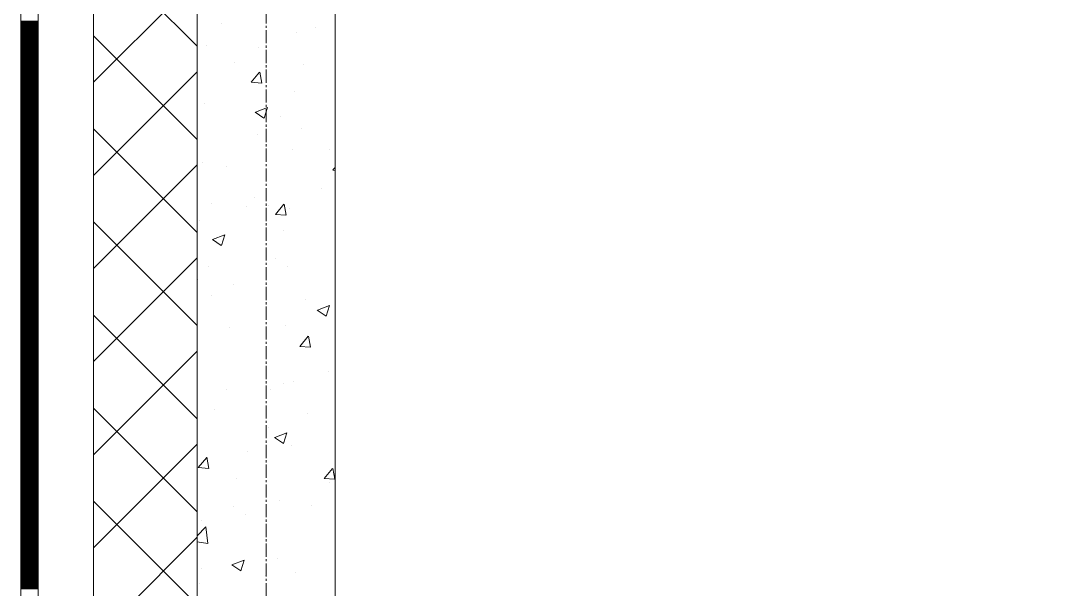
# Model space of a CAD drawing. Header units: millimetres. Extents: x 538266 to 1167394, y 114608 to 637157.
# Drawn here: x 828883 to 830399, y 188021 to 188842 of the extents above; entities that cross this region are included whole.
import ezdxf
from ezdxf.enums import TextEntityAlignment as Align

# ---------------------------------------------------------------- set-up
doc = ezdxf.new("R2010")
doc.units = ezdxf.units.MM
doc.linetypes.add('CENTER2', pattern=[28.575, 19.05, -3.175, 3.175, -3.175])
doc.linetypes.add('DASHED', pattern=[19.05, 12.7, -6.35])
doc.layers.get('Defpoints').update_dxf_attribs({"color": 140})
doc.layers.add('АР_Делит', color=120, linetype='Continuous', lineweight=0, plot=False)
for name, color, linetype, lineweight in [('АР_Стены ПЕНОблок', 52, 'Continuous', 20), ('АР_Тонкая', 254, 'Continuous', 5), ('АР_Утеплитель', 31, 'Continuous', 0), ('АР_Штриховка', 8, 'Continuous', 0)]:
    doc.layers.add(name, color=color, linetype=linetype, lineweight=lineweight)
doc.layers.add('РД_Оси_100', color=7, linetype='Continuous', lineweight=0, true_color=0x525252)
doc.styles.add('style1', font='ARIALN.TTF')

# ---------------------------------------------------------------- blocks, each defined once
blk = doc.blocks.new('2_этаж')
at = {"layer": 'АР_Стены ПЕНОблок', "color": 18, "linetype": 'Continuous', "lineweight": 20, "true_color": 0x000000}
for p, q in [((672773.6, 213213.2), (672773.6, 137013.2)), ((672973.6, 137013.2), (672973.6, 213213.2))]:
    blk.add_line(p, q, dxfattribs=at)
at = {"layer": 'АР_Тонкая', "color": 18, "linetype": 'Continuous', "lineweight": 5, "true_color": 0x000000}
for p, q in [((672518.6, 213213.2), (672518.6, 137013.2)), ((672543.6, 213213.2), (672543.6, 137013.2)), ((672543.6, 137013.2), (672543.6, 213213.2)), ((672623.6, 137013.2), (672623.6, 213213.2))]:
    blk.add_line(p, q, dxfattribs=at)
at = {"layer": 'АР_Утеплитель', "color": 18, "linetype": 'Continuous', "lineweight": 0, "true_color": 0x000000}
for p, q in [((672623.6, 213213.2), (672623.6, 137013.2)), ((672773.6, 137013.2), (672773.6, 213213.2))]:
    blk.add_line(p, q, dxfattribs=at)
at = {"layer": 'АР_Штриховка', "color": 18, "linetype": 'Continuous', "lineweight": 0, "true_color": 0x000000}
for p, q in [((672773.6, 188805.9), (672623.6, 188955.9)), ((672623.6, 188753.7), (672773.6, 188903.7)), ((672518.6, 188842), (672543.6, 188842)), ((672518.6, 188841), (672543.6, 188841)), ((672518.6, 188840), (672543.6, 188840)), ((672518.6, 188839), (672543.6, 188839)), ((672518.6, 188838), (672543.6, 188838)), ((672518.6, 188837), (672543.6, 188837)), ((672518.6, 188836), (672543.6, 188836)), ((672518.6, 188835), (672543.6, 188835)), ((672809.3, 188838.4), (672809.3, 188838.4)), ((672518.6, 188834), (672543.6, 188834)), ((672518.6, 188833), (672543.6, 188833)), ((672518.6, 188832), (672543.6, 188832)), ((672518.6, 188831), (672543.6, 188831)), ((672518.6, 188830), (672543.6, 188830)), ((672518.6, 188829), (672543.6, 188829)), ((672518.6, 188828), (672543.6, 188828)), ((672518.6, 188827), (672543.6, 188827)), ((672518.6, 188826), (672543.6, 188826)), ((672518.6, 188825), (672543.6, 188825)), ((672518.6, 188824), (672543.6, 188824)), ((672518.6, 188823), (672543.6, 188823)), ((672518.6, 188822), (672543.6, 188822)), ((672518.6, 188821), (672543.6, 188821)), ((672518.6, 188820), (672543.6, 188820)), ((672773.6, 188671.2), (672623.6, 188821.2)), ((672917.3, 188825.2), (672917.3, 188825.2)), ((672944.9, 188832.7), (672944.9, 188832.7)), ((672518.6, 188819), (672543.6, 188819)), ((672518.6, 188818), (672543.6, 188818)), ((672518.6, 188817), (672543.6, 188817)), ((672518.6, 188816), (672543.6, 188816)), ((672518.6, 188815), (672543.6, 188815)), ((672518.6, 188814), (672543.6, 188814)), ((672518.6, 188813), (672543.6, 188813)), ((672518.6, 188812), (672543.6, 188812)), ((672518.6, 188811), (672543.6, 188811)), ((672518.6, 188810), (672543.6, 188810)), ((672518.6, 188809), (672543.6, 188809)), ((672518.6, 188808), (672543.6, 188808)), ((672518.6, 188807), (672543.6, 188807)), ((672518.6, 188806), (672543.6, 188806)), ((672518.6, 188805), (672543.6, 188805)), ((672518.6, 188804), (672543.6, 188804)), ((672786.9, 188807.3), (672786.9, 188807.3)), ((672862.9, 188804.3), (672862.9, 188804.3)), ((672518.6, 188803), (672543.6, 188803)), ((672518.6, 188802), (672543.6, 188802)), ((672518.6, 188801), (672543.6, 188801)), ((672518.6, 188800), (672543.6, 188800)), ((672518.6, 188799), (672543.6, 188799)), ((672518.6, 188798), (672543.6, 188798)), ((672518.6, 188797), (672543.6, 188797)), ((672518.6, 188796), (672543.6, 188796)), ((672518.6, 188795), (672543.6, 188795)), ((672518.6, 188794), (672543.6, 188794)), ((672518.6, 188793), (672543.6, 188793)), ((672518.6, 188792), (672543.6, 188792)), ((672518.6, 188791), (672543.6, 188791)), ((672518.6, 188790), (672543.6, 188790)), ((672518.6, 188789), (672543.6, 188789)), ((672518.6, 188788), (672543.6, 188788)), ((672518.6, 188787), (672543.6, 188787)), ((672518.6, 188786), (672543.6, 188786)), ((672518.6, 188785), (672543.6, 188785)), ((672518.6, 188784), (672543.6, 188784)), ((672518.6, 188783), (672543.6, 188783)), ((672518.6, 188782), (672543.6, 188782)), ((672518.6, 188781), (672543.6, 188781)), ((672518.6, 188780), (672543.6, 188780)), ((672518.6, 188779), (672543.6, 188779)), ((672518.6, 188778), (672543.6, 188778)), ((672518.6, 188777), (672543.6, 188777)), ((672518.6, 188776), (672543.6, 188776)), ((672518.6, 188775), (672543.6, 188775)), ((672518.6, 188774), (672543.6, 188774)), ((672827.3, 188782.8), (672827.3, 188782.8)), ((672927.3, 188779), (672927.3, 188779)), ((672518.6, 188773), (672543.6, 188773)), ((672518.6, 188772), (672543.6, 188772)), ((672518.6, 188771), (672543.6, 188771)), ((672518.6, 188770), (672543.6, 188770)), ((672518.6, 188769), (672543.6, 188769)), ((672518.6, 188768), (672543.6, 188768)), ((672518.6, 188767), (672543.6, 188767)), ((672518.6, 188766), (672543.6, 188766)), ((672518.6, 188765), (672543.6, 188765)), ((672518.6, 188764), (672543.6, 188764)), ((672518.6, 188763), (672543.6, 188763)), ((672518.6, 188762), (672543.6, 188762)), ((672518.6, 188761), (672543.6, 188761)), ((672518.6, 188760), (672543.6, 188760)), ((672518.6, 188759), (672543.6, 188759)), ((672623.6, 188619), (672773.6, 188769)), ((672851.7, 188753.8), (672863.9, 188768.4)), ((672867.1, 188752.5), (672864.2, 188768.4)), ((672518.6, 188758), (672543.6, 188758)), ((672518.6, 188757), (672543.6, 188757)), ((672518.6, 188756), (672543.6, 188756)), ((672518.6, 188755), (672543.6, 188755)), ((672518.6, 188754), (672543.6, 188754)), ((672518.6, 188753), (672543.6, 188753)), ((672518.6, 188752), (672543.6, 188752)), ((672518.6, 188751), (672543.6, 188751)), ((672518.6, 188750), (672543.6, 188750)), ((672518.6, 188749), (672543.6, 188749)), ((672518.6, 188748), (672543.6, 188748)), ((672518.6, 188747), (672543.6, 188747)), ((672518.6, 188746), (672543.6, 188746)), ((672518.6, 188745), (672543.6, 188745)), ((672518.6, 188744), (672543.6, 188744)), ((672851.7, 188753.8), (672866.9, 188752.4)), ((672518.6, 188743), (672543.6, 188743)), ((672518.6, 188742), (672543.6, 188742)), ((672518.6, 188741), (672543.6, 188741)), ((672518.6, 188740), (672543.6, 188740)), ((672518.6, 188739), (672543.6, 188739)), ((672518.6, 188738), (672543.6, 188738)), ((672518.6, 188737), (672543.6, 188737)), ((672518.6, 188736), (672543.6, 188736)), ((672518.6, 188735), (672543.6, 188735)), ((672518.6, 188734), (672543.6, 188734)), ((672518.6, 188733), (672543.6, 188733)), ((672518.6, 188732), (672543.6, 188732)), ((672518.6, 188731), (672543.6, 188731)), ((672518.6, 188730), (672543.6, 188730)), ((672518.6, 188729), (672543.6, 188729)), ((672914.2, 188740.7), (672914.2, 188740.7)), ((672518.6, 188728), (672543.6, 188728)), ((672518.6, 188727), (672543.6, 188727)), ((672518.6, 188726), (672543.6, 188726)), ((672518.6, 188725), (672543.6, 188725)), ((672518.6, 188724), (672543.6, 188724)), ((672518.6, 188723), (672543.6, 188723)), ((672518.6, 188722), (672543.6, 188722)), ((672518.6, 188721), (672543.6, 188721)), ((672518.6, 188720), (672543.6, 188720)), ((672518.6, 188719), (672543.6, 188719)), ((672518.6, 188718), (672543.6, 188718)), ((672518.6, 188717), (672543.6, 188717)), ((672518.6, 188716), (672543.6, 188716)), ((672518.6, 188715), (672543.6, 188715)), ((672518.6, 188714), (672543.6, 188714)), ((672783.8, 188722.8), (672783.8, 188722.8)), ((672857.9, 188710.5), (672875.7, 188717.3)), ((672870.5, 188701.8), (672875.6, 188717.2)), ((672518.6, 188713), (672543.6, 188713)), ((672518.6, 188712), (672543.6, 188712)), ((672518.6, 188711), (672543.6, 188711)), ((672518.6, 188710), (672543.6, 188710)), ((672518.6, 188709), (672543.6, 188709)), ((672518.6, 188708), (672543.6, 188708)), ((672518.6, 188707), (672543.6, 188707)), ((672518.6, 188706), (672543.6, 188706)), ((672518.6, 188705), (672543.6, 188705)), ((672518.6, 188704), (672543.6, 188704)), ((672518.6, 188703), (672543.6, 188703)), ((672518.6, 188702), (672543.6, 188702)), ((672518.6, 188701), (672543.6, 188701)), ((672518.6, 188700), (672543.6, 188700)), ((672518.6, 188699), (672543.6, 188699)), ((672518.6, 188698), (672543.6, 188698)), ((672857.8, 188710.4), (672870.4, 188701.8)), ((672894.4, 188703.6), (672894.4, 188703.6)), ((672518.6, 188697), (672543.6, 188697)), ((672518.6, 188696), (672543.6, 188696)), ((672518.6, 188695), (672543.6, 188695)), ((672518.6, 188694), (672543.6, 188694)), ((672518.6, 188693), (672543.6, 188693)), ((672518.6, 188692), (672543.6, 188692)), ((672518.6, 188691), (672543.6, 188691)), ((672518.6, 188690), (672543.6, 188690)), ((672518.6, 188689), (672543.6, 188689)), ((672518.6, 188688), (672543.6, 188688)), ((672518.6, 188687), (672543.6, 188687)), ((672518.6, 188686), (672543.6, 188686)), ((672518.6, 188685), (672543.6, 188685)), ((672518.6, 188684), (672543.6, 188684)), ((672518.6, 188683), (672543.6, 188683)), ((672773.6, 188536.4), (672623.6, 188686.4)), ((672924.1, 188687.2), (672924.1, 188687.2)), ((672518.6, 188682), (672543.6, 188682)), ((672518.6, 188681), (672543.6, 188681)), ((672518.6, 188680), (672543.6, 188680)), ((672518.6, 188679), (672543.6, 188679)), ((672518.6, 188678), (672543.6, 188678)), ((672518.6, 188677), (672543.6, 188677)), ((672518.6, 188676), (672543.6, 188676)), ((672518.6, 188675), (672543.6, 188675)), ((672518.6, 188674), (672543.6, 188674)), ((672518.6, 188673), (672543.6, 188673)), ((672518.6, 188672), (672543.6, 188672)), ((672518.6, 188671), (672543.6, 188671)), ((672518.6, 188670), (672543.6, 188670)), ((672518.6, 188669), (672543.6, 188669)), ((672518.6, 188668), (672543.6, 188668)), ((672860.5, 188678.8), (672860.5, 188678.8)), ((672518.6, 188667), (672543.6, 188667)), ((672518.6, 188666), (672543.6, 188666)), ((672518.6, 188665), (672543.6, 188665)), ((672518.6, 188664), (672543.6, 188664)), ((672518.6, 188663), (672543.6, 188663)), ((672518.6, 188662), (672543.6, 188662)), ((672518.6, 188661), (672543.6, 188661)), ((672518.6, 188660), (672543.6, 188660)), ((672518.6, 188659), (672543.6, 188659)), ((672518.6, 188658), (672543.6, 188658)), ((672518.6, 188657), (672543.6, 188657)), ((672518.6, 188656), (672543.6, 188656)), ((672518.6, 188655), (672543.6, 188655)), ((672518.6, 188654), (672543.6, 188654)), ((672518.6, 188653), (672543.6, 188653)), ((672911.1, 188656.1), (672911.1, 188656.1)), ((672964.9, 188656.6), (672964.9, 188656.6)), ((672518.6, 188652), (672543.6, 188652)), ((672518.6, 188651), (672543.6, 188651)), ((672518.6, 188650), (672543.6, 188650)), ((672518.6, 188649), (672543.6, 188649)), ((672518.6, 188648), (672543.6, 188648)), ((672518.6, 188647), (672543.6, 188647)), ((672518.6, 188646), (672543.6, 188646)), ((672518.6, 188645), (672543.6, 188645)), ((672518.6, 188644), (672543.6, 188644)), ((672518.6, 188643), (672543.6, 188643)), ((672518.6, 188642), (672543.6, 188642)), ((672518.6, 188641), (672543.6, 188641)), ((672518.6, 188640), (672543.6, 188640)), ((672518.6, 188639), (672543.6, 188639)), ((672518.6, 188638), (672543.6, 188638)), ((672780.7, 188638.2), (672780.7, 188638.2)), ((672518.6, 188637), (672543.6, 188637)), ((672518.6, 188636), (672543.6, 188636)), ((672518.6, 188635), (672543.6, 188635)), ((672518.6, 188634), (672543.6, 188634)), ((672518.6, 188633), (672543.6, 188633)), ((672518.6, 188632), (672543.6, 188632)), ((672518.6, 188631), (672543.6, 188631)), ((672518.6, 188630), (672543.6, 188630)), ((672518.6, 188629), (672543.6, 188629)), ((672518.6, 188628), (672543.6, 188628)), ((672518.6, 188627), (672543.6, 188627)), ((672518.6, 188626), (672543.6, 188626)), ((672518.6, 188625), (672543.6, 188625)), ((672518.6, 188624), (672543.6, 188624)), ((672518.6, 188623), (672543.6, 188623)), ((672623.6, 188484.3), (672773.6, 188634.3)), ((672816.8, 188631.2), (672816.8, 188631.2)), ((672970.3, 188626.9), (672973.6, 188630.4)), ((672970.3, 188626.8), (672973.6, 188626.3)), ((672518.6, 188622), (672543.6, 188622)), ((672518.6, 188621), (672543.6, 188621)), ((672518.6, 188620), (672543.6, 188620)), ((672518.6, 188619), (672543.6, 188619)), ((672518.6, 188618), (672543.6, 188618)), ((672518.6, 188617), (672543.6, 188617)), ((672518.6, 188616), (672543.6, 188616)), ((672518.6, 188615), (672543.6, 188615)), ((672518.6, 188614), (672543.6, 188614)), ((672518.6, 188613), (672543.6, 188613)), ((672518.6, 188612), (672543.6, 188612)), ((672518.6, 188611), (672543.6, 188611)), ((672518.6, 188610), (672543.6, 188610)), ((672518.6, 188609), (672543.6, 188609)), ((672518.6, 188608), (672543.6, 188608)), ((672518.6, 188607), (672543.6, 188607)), ((672518.6, 188606), (672543.6, 188606)), ((672518.6, 188605), (672543.6, 188605)), ((672518.6, 188604), (672543.6, 188604)), ((672518.6, 188603), (672543.6, 188603)), ((672518.6, 188602), (672543.6, 188602)), ((672518.6, 188601), (672543.6, 188601)), ((672518.6, 188600), (672543.6, 188600)), ((672518.6, 188599), (672543.6, 188599)), ((672518.6, 188598), (672543.6, 188598)), ((672518.6, 188597), (672543.6, 188597)), ((672518.6, 188596), (672543.6, 188596)), ((672518.6, 188595), (672543.6, 188595)), ((672518.6, 188594), (672543.6, 188594)), ((672518.6, 188593), (672543.6, 188593)), ((672518.6, 188592), (672543.6, 188592)), ((672953.5, 188599.7), (672953.5, 188599.7)), ((672518.6, 188591), (672543.6, 188591)), ((672518.6, 188590), (672543.6, 188590)), ((672518.6, 188589), (672543.6, 188589)), ((672518.6, 188588), (672543.6, 188588)), ((672518.6, 188587), (672543.6, 188587)), ((672518.6, 188586), (672543.6, 188586)), ((672518.6, 188585), (672543.6, 188585)), ((672518.6, 188584), (672543.6, 188584)), ((672518.6, 188583), (672543.6, 188583)), ((672518.6, 188582), (672543.6, 188582)), ((672518.6, 188581), (672543.6, 188581)), ((672518.6, 188580), (672543.6, 188580)), ((672518.6, 188579), (672543.6, 188579)), ((672518.6, 188578), (672543.6, 188578)), ((672518.6, 188577), (672543.6, 188577)), ((672793.7, 188578.6), (672793.7, 188578.6)), ((672857.3, 188587), (672857.3, 188587)), ((672886.9, 188562.7), (672899.2, 188577.3)), ((672902.4, 188561.4), (672899.4, 188577.3)), ((672518.6, 188576), (672543.6, 188576)), ((672518.6, 188575), (672543.6, 188575)), ((672518.6, 188574), (672543.6, 188574)), ((672518.6, 188573), (672543.6, 188573)), ((672518.6, 188572), (672543.6, 188572)), ((672518.6, 188571), (672543.6, 188571)), ((672518.6, 188570), (672543.6, 188570)), ((672518.6, 188569), (672543.6, 188569)), ((672518.6, 188568), (672543.6, 188568)), ((672518.6, 188567), (672543.6, 188567)), ((672518.6, 188566), (672543.6, 188566)), ((672518.6, 188565), (672543.6, 188565)), ((672518.6, 188564), (672543.6, 188564)), ((672518.6, 188563), (672543.6, 188563)), ((672518.6, 188562), (672543.6, 188562)), ((672844.9, 188573.8), (672844.9, 188573.8)), ((672877.6, 188575.5), (672877.6, 188575.5)), ((672886.9, 188562.7), (672902.1, 188561.4)), ((672908, 188571.6), (672908, 188571.6)), ((672518.6, 188561), (672543.6, 188561)), ((672518.6, 188560), (672543.6, 188560)), ((672518.6, 188559), (672543.6, 188559)), ((672518.6, 188558), (672543.6, 188558)), ((672518.6, 188557), (672543.6, 188557)), ((672518.6, 188556), (672543.6, 188556)), ((672518.6, 188555), (672543.6, 188555)), ((672518.6, 188554), (672543.6, 188554)), ((672518.6, 188553), (672543.6, 188553)), ((672518.6, 188552), (672543.6, 188552)), ((672518.6, 188551), (672543.6, 188551)), ((672518.6, 188550), (672543.6, 188550)), ((672518.6, 188549), (672543.6, 188549)), ((672518.6, 188548), (672543.6, 188548)), ((672518.6, 188547), (672543.6, 188547)), ((672773.6, 188401.7), (672623.6, 188551.7)), ((672777.6, 188553.7), (672777.6, 188553.7)), ((672518.6, 188546), (672543.6, 188546)), ((672518.6, 188545), (672543.6, 188545)), ((672518.6, 188544), (672543.6, 188544)), ((672518.6, 188543), (672543.6, 188543)), ((672518.6, 188542), (672543.6, 188542)), ((672518.6, 188541), (672543.6, 188541)), ((672518.6, 188540), (672543.6, 188540)), ((672518.6, 188539), (672543.6, 188539)), ((672518.6, 188538), (672543.6, 188538)), ((672518.6, 188537), (672543.6, 188537)), ((672518.6, 188536), (672543.6, 188536)), ((672518.6, 188535), (672543.6, 188535)), ((672518.6, 188534), (672543.6, 188534)), ((672518.6, 188533), (672543.6, 188533)), ((672518.6, 188532), (672543.6, 188532)), ((672796.1, 188526.3), (672813.9, 188533.2)), ((672808.7, 188517.7), (672813.8, 188533)), ((672898.5, 188539.7), (672898.5, 188539.7)), ((672518.6, 188531), (672543.6, 188531)), ((672518.6, 188530), (672543.6, 188530)), ((672518.6, 188529), (672543.6, 188529)), ((672518.6, 188528), (672543.6, 188528)), ((672518.6, 188527), (672543.6, 188527)), ((672518.6, 188526), (672543.6, 188526)), ((672518.6, 188525), (672543.6, 188525)), ((672518.6, 188524), (672543.6, 188524)), ((672518.6, 188523), (672543.6, 188523)), ((672518.6, 188522), (672543.6, 188522)), ((672518.6, 188521), (672543.6, 188521)), ((672518.6, 188520), (672543.6, 188520)), ((672518.6, 188519), (672543.6, 188519)), ((672518.6, 188518), (672543.6, 188518)), ((672518.6, 188517), (672543.6, 188517)), ((672518.6, 188516), (672543.6, 188516)), ((672796, 188526.2), (672808.6, 188517.7)), ((672518.6, 188515), (672543.6, 188515)), ((672518.6, 188514), (672543.6, 188514)), ((672518.6, 188513), (672543.6, 188513)), ((672518.6, 188512), (672543.6, 188512)), ((672518.6, 188511), (672543.6, 188511)), ((672518.6, 188510), (672543.6, 188510)), ((672518.6, 188509), (672543.6, 188509)), ((672518.6, 188508), (672543.6, 188508)), ((672518.6, 188507), (672543.6, 188507)), ((672518.6, 188506), (672543.6, 188506)), ((672518.6, 188505), (672543.6, 188505)), ((672518.6, 188504), (672543.6, 188504)), ((672518.6, 188503), (672543.6, 188503)), ((672518.6, 188502), (672543.6, 188502)), ((672518.6, 188501), (672543.6, 188501)), ((672518.6, 188500), (672543.6, 188500)), ((672518.6, 188499), (672543.6, 188499)), ((672518.6, 188498), (672543.6, 188498)), ((672518.6, 188497), (672543.6, 188497)), ((672518.6, 188496), (672543.6, 188496)), ((672518.6, 188495), (672543.6, 188495)), ((672518.6, 188494), (672543.6, 188494)), ((672518.6, 188493), (672543.6, 188493)), ((672518.6, 188492), (672543.6, 188492)), ((672518.6, 188491), (672543.6, 188491)), ((672518.6, 188490), (672543.6, 188490)), ((672518.6, 188489), (672543.6, 188489)), ((672518.6, 188488), (672543.6, 188488)), ((672518.6, 188487), (672543.6, 188487)), ((672518.6, 188486), (672543.6, 188486)), ((672623.6, 188349.6), (672773.6, 188499.6)), ((672790.5, 188486.8), (672790.5, 188486.8)), ((672886.7, 188499.5), (672886.7, 188499.5)), ((672904.9, 188487), (672904.9, 188487)), ((672518.6, 188485), (672543.6, 188485)), ((672518.6, 188484), (672543.6, 188484)), ((672518.6, 188483), (672543.6, 188483)), ((672518.6, 188482), (672543.6, 188482)), ((672518.6, 188481), (672543.6, 188481)), ((672518.6, 188480), (672543.6, 188480)), ((672518.6, 188479), (672543.6, 188479)), ((672518.6, 188478), (672543.6, 188478)), ((672518.6, 188477), (672543.6, 188477)), ((672518.6, 188476), (672543.6, 188476)), ((672518.6, 188475), (672543.6, 188475)), ((672518.6, 188474), (672543.6, 188474)), ((672518.6, 188473), (672543.6, 188473)), ((672518.6, 188472), (672543.6, 188472)), ((672518.6, 188471), (672543.6, 188471)), ((672518.6, 188470), (672543.6, 188470)), ((672518.6, 188469), (672543.6, 188469)), ((672518.6, 188468), (672543.6, 188468)), ((672518.6, 188467), (672543.6, 188467)), ((672518.6, 188466), (672543.6, 188466)), ((672518.6, 188465), (672543.6, 188465)), ((672518.6, 188464), (672543.6, 188464)), ((672518.6, 188463), (672543.6, 188463)), ((672518.6, 188462), (672543.6, 188462)), ((672518.6, 188461), (672543.6, 188461)), ((672518.6, 188460), (672543.6, 188460)), ((672518.6, 188459), (672543.6, 188459)), ((672518.6, 188458), (672543.6, 188458)), ((672518.6, 188457), (672543.6, 188457)), ((672518.6, 188456), (672543.6, 188456)), ((672774.5, 188469.1), (672774.5, 188469.1)), ((672826.5, 188461.1), (672826.5, 188461.1)), ((672518.6, 188455), (672543.6, 188455)), ((672518.6, 188454), (672543.6, 188454)), ((672518.6, 188453), (672543.6, 188453)), ((672518.6, 188452), (672543.6, 188452)), ((672518.6, 188451), (672543.6, 188451)), ((672518.6, 188450), (672543.6, 188450)), ((672518.6, 188449), (672543.6, 188449)), ((672518.6, 188448), (672543.6, 188448)), ((672518.6, 188447), (672543.6, 188447)), ((672518.6, 188446), (672543.6, 188446)), ((672518.6, 188445), (672543.6, 188445)), ((672518.6, 188444), (672543.6, 188444)), ((672518.6, 188443), (672543.6, 188443)), ((672518.6, 188442), (672543.6, 188442)), ((672518.6, 188441), (672543.6, 188441)), ((672794.4, 188444.7), (672794.4, 188444.7)), ((672518.6, 188440), (672543.6, 188440)), ((672518.6, 188439), (672543.6, 188439)), ((672518.6, 188438), (672543.6, 188438)), ((672518.6, 188437), (672543.6, 188437)), ((672518.6, 188436), (672543.6, 188436)), ((672518.6, 188435), (672543.6, 188435)), ((672518.6, 188434), (672543.6, 188434)), ((672518.6, 188433), (672543.6, 188433)), ((672518.6, 188432), (672543.6, 188432)), ((672518.6, 188431), (672543.6, 188431)), ((672518.6, 188430), (672543.6, 188430)), ((672518.6, 188429), (672543.6, 188429)), ((672518.6, 188428), (672543.6, 188428)), ((672518.6, 188427), (672543.6, 188427)), ((672518.6, 188426), (672543.6, 188426)), ((672518.6, 188425), (672543.6, 188425)), ((672930, 188439), (672930, 188439)), ((672947.7, 188424.1), (672965.5, 188430.9)), ((672960.3, 188415.4), (672965.4, 188430.7)), ((672518.6, 188424), (672543.6, 188424)), ((672518.6, 188423), (672543.6, 188423)), ((672518.6, 188422), (672543.6, 188422)), ((672518.6, 188421), (672543.6, 188421)), ((672518.6, 188420), (672543.6, 188420)), ((672518.6, 188419), (672543.6, 188419)), ((672518.6, 188418), (672543.6, 188418)), ((672518.6, 188417), (672543.6, 188417)), ((672518.6, 188416), (672543.6, 188416)), ((672518.6, 188415), (672543.6, 188415)), ((672518.6, 188414), (672543.6, 188414)), ((672518.6, 188413), (672543.6, 188413)), ((672518.6, 188412), (672543.6, 188412)), ((672518.6, 188411), (672543.6, 188411)), ((672518.6, 188410), (672543.6, 188410)), ((672773.6, 188267), (672623.6, 188417)), ((672947.6, 188423.9), (672960.3, 188415.4)), ((672518.6, 188409), (672543.6, 188409)), ((672518.6, 188408), (672543.6, 188408)), ((672518.6, 188407), (672543.6, 188407)), ((672518.6, 188406), (672543.6, 188406)), ((672518.6, 188405), (672543.6, 188405)), ((672518.6, 188404), (672543.6, 188404)), ((672518.6, 188403), (672543.6, 188403)), ((672518.6, 188402), (672543.6, 188402)), ((672518.6, 188401), (672543.6, 188401)), ((672518.6, 188400), (672543.6, 188400)), ((672518.6, 188399), (672543.6, 188399)), ((672518.6, 188398), (672543.6, 188398)), ((672518.6, 188397), (672543.6, 188397)), ((672518.6, 188396), (672543.6, 188396)), ((672518.6, 188395), (672543.6, 188395)), ((672819.8, 188399.3), (672819.8, 188399.3)), ((672901.8, 188402.5), (672901.8, 188402.5)), ((672518.6, 188394), (672543.6, 188394)), ((672518.6, 188393), (672543.6, 188393)), ((672518.6, 188392), (672543.6, 188392)), ((672518.6, 188391), (672543.6, 188391)), ((672518.6, 188390), (672543.6, 188390)), ((672518.6, 188389), (672543.6, 188389)), ((672518.6, 188388), (672543.6, 188388)), ((672518.6, 188387), (672543.6, 188387)), ((672518.6, 188386), (672543.6, 188386)), ((672518.6, 188385), (672543.6, 188385)), ((672518.6, 188384), (672543.6, 188384)), ((672518.6, 188383), (672543.6, 188383)), ((672518.6, 188382), (672543.6, 188382)), ((672518.6, 188381), (672543.6, 188381)), ((672518.6, 188380), (672543.6, 188380)), ((672922.2, 188371.7), (672934.4, 188386.2)), ((672937.6, 188370.4), (672934.7, 188386.3)), ((672518.6, 188379), (672543.6, 188379)), ((672518.6, 188378), (672543.6, 188378)), ((672518.6, 188377), (672543.6, 188377)), ((672518.6, 188376), (672543.6, 188376)), ((672518.6, 188375), (672543.6, 188375)), ((672518.6, 188374), (672543.6, 188374)), ((672518.6, 188373), (672543.6, 188373)), ((672518.6, 188372), (672543.6, 188372)), ((672518.6, 188371), (672543.6, 188371)), ((672518.6, 188370), (672543.6, 188370)), ((672518.6, 188369), (672543.6, 188369)), ((672518.6, 188368), (672543.6, 188368)), ((672518.6, 188367), (672543.6, 188367)), ((672518.6, 188366), (672543.6, 188366)), ((672518.6, 188365), (672543.6, 188365)), ((672623.6, 188214.9), (672773.6, 188364.9)), ((672922.2, 188371.6), (672937.4, 188370.3)), ((672518.6, 188364), (672543.6, 188364)), ((672518.6, 188363), (672543.6, 188363)), ((672518.6, 188362), (672543.6, 188362)), ((672518.6, 188361), (672543.6, 188361)), ((672518.6, 188360), (672543.6, 188360)), ((672518.6, 188359), (672543.6, 188359)), ((672518.6, 188358), (672543.6, 188358)), ((672518.6, 188357), (672543.6, 188357)), ((672518.6, 188356), (672543.6, 188356)), ((672518.6, 188355), (672543.6, 188355)), ((672518.6, 188354), (672543.6, 188354)), ((672518.6, 188353), (672543.6, 188353)), ((672518.6, 188352), (672543.6, 188352)), ((672518.6, 188351), (672543.6, 188351)), ((672518.6, 188350), (672543.6, 188350)), ((672518.6, 188349), (672543.6, 188349)), ((672518.6, 188348), (672543.6, 188348)), ((672518.6, 188347), (672543.6, 188347)), ((672518.6, 188346), (672543.6, 188346)), ((672518.6, 188345), (672543.6, 188345)), ((672518.6, 188344), (672543.6, 188344)), ((672518.6, 188343), (672543.6, 188343)), ((672518.6, 188342), (672543.6, 188342)), ((672518.6, 188341), (672543.6, 188341)), ((672518.6, 188340), (672543.6, 188340)), ((672518.6, 188339), (672543.6, 188339)), ((672518.6, 188338), (672543.6, 188338)), ((672518.6, 188337), (672543.6, 188337)), ((672518.6, 188336), (672543.6, 188336)), ((672518.6, 188335), (672543.6, 188335)), ((672964.2, 188335), (672964.2, 188335)), ((672518.6, 188334), (672543.6, 188334)), ((672518.6, 188333), (672543.6, 188333)), ((672518.6, 188332), (672543.6, 188332)), ((672518.6, 188331), (672543.6, 188331)), ((672518.6, 188330), (672543.6, 188330)), ((672518.6, 188329), (672543.6, 188329)), ((672518.6, 188328), (672543.6, 188328)), ((672518.6, 188327), (672543.6, 188327)), ((672518.6, 188326), (672543.6, 188326)), ((672518.6, 188325), (672543.6, 188325)), ((672518.6, 188324), (672543.6, 188324)), ((672518.6, 188323), (672543.6, 188323)), ((672518.6, 188322), (672543.6, 188322)), ((672518.6, 188321), (672543.6, 188321)), ((672518.6, 188320), (672543.6, 188320)), ((672518.6, 188319), (672543.6, 188319)), ((672913.4, 188320.3), (672913.4, 188320.3)), ((672518.6, 188318), (672543.6, 188318)), ((672518.6, 188317), (672543.6, 188317)), ((672518.6, 188316), (672543.6, 188316)), ((672518.6, 188315), (672543.6, 188315)), ((672518.6, 188314), (672543.6, 188314)), ((672518.6, 188313), (672543.6, 188313)), ((672518.6, 188312), (672543.6, 188312)), ((672518.6, 188311), (672543.6, 188311)), ((672518.6, 188310), (672543.6, 188310)), ((672518.6, 188309), (672543.6, 188309)), ((672518.6, 188308), (672543.6, 188308)), ((672518.6, 188307), (672543.6, 188307)), ((672518.6, 188306), (672543.6, 188306)), ((672518.6, 188305), (672543.6, 188305)), ((672518.6, 188304), (672543.6, 188304)), ((672816, 188309.6), (672816, 188309.6)), ((672880.5, 188309.2), (672880.5, 188309.2)), ((672898.7, 188317.9), (672898.7, 188317.9)), ((672518.6, 188303), (672543.6, 188303)), ((672518.6, 188302), (672543.6, 188302)), ((672518.6, 188301), (672543.6, 188301)), ((672518.6, 188300), (672543.6, 188300)), ((672518.6, 188299), (672543.6, 188299)), ((672518.6, 188298), (672543.6, 188298)), ((672518.6, 188297), (672543.6, 188297)), ((672518.6, 188296), (672543.6, 188296)), ((672518.6, 188295), (672543.6, 188295)), ((672518.6, 188294), (672543.6, 188294)), ((672518.6, 188293), (672543.6, 188293)), ((672518.6, 188292), (672543.6, 188292)), ((672518.6, 188291), (672543.6, 188291)), ((672518.6, 188290), (672543.6, 188290)), ((672518.6, 188289), (672543.6, 188289)), ((672518.6, 188288), (672543.6, 188288)), ((672518.6, 188287), (672543.6, 188287)), ((672518.6, 188286), (672543.6, 188286)), ((672518.6, 188285), (672543.6, 188285)), ((672518.6, 188284), (672543.6, 188284)), ((672518.6, 188283), (672543.6, 188283)), ((672518.6, 188282), (672543.6, 188282)), ((672518.6, 188281), (672543.6, 188281)), ((672518.6, 188280), (672543.6, 188280)), ((672518.6, 188279), (672543.6, 188279)), ((672518.6, 188278), (672543.6, 188278)), ((672518.6, 188277), (672543.6, 188277)), ((672518.6, 188276), (672543.6, 188276)), ((672518.6, 188275), (672543.6, 188275)), ((672518.6, 188274), (672543.6, 188274)), ((672773.6, 188132.3), (672623.6, 188282.3)), ((672798.5, 188280.8), (672798.5, 188280.8)), ((672934, 188275.1), (672934, 188275.1)), ((672518.6, 188273), (672543.6, 188273)), ((672518.6, 188272), (672543.6, 188272)), ((672518.6, 188271), (672543.6, 188271)), ((672518.6, 188270), (672543.6, 188270)), ((672518.6, 188269), (672543.6, 188269)), ((672518.6, 188268), (672543.6, 188268)), ((672518.6, 188267), (672543.6, 188267)), ((672518.6, 188266), (672543.6, 188266)), ((672518.6, 188265), (672543.6, 188265)), ((672518.6, 188264), (672543.6, 188264)), ((672518.6, 188263), (672543.6, 188263)), ((672518.6, 188262), (672543.6, 188262)), ((672518.6, 188261), (672543.6, 188261)), ((672518.6, 188260), (672543.6, 188260)), ((672518.6, 188259), (672543.6, 188259)), ((672518.6, 188258), (672543.6, 188258)), ((672518.6, 188257), (672543.6, 188257)), ((672518.6, 188256), (672543.6, 188256)), ((672518.6, 188255), (672543.6, 188255)), ((672518.6, 188254), (672543.6, 188254)), ((672518.6, 188253), (672543.6, 188253)), ((672518.6, 188252), (672543.6, 188252)), ((672518.6, 188251), (672543.6, 188251)), ((672518.6, 188250), (672543.6, 188250)), ((672518.6, 188249), (672543.6, 188249)), ((672518.6, 188248), (672543.6, 188248)), ((672518.6, 188247), (672543.6, 188247)), ((672518.6, 188246), (672543.6, 188246)), ((672518.6, 188245), (672543.6, 188245)), ((672518.6, 188244), (672543.6, 188244)), ((672876.9, 188253.8), (672876.9, 188253.8)), ((672885.9, 188239.9), (672903.7, 188246.7)), ((672898.5, 188231.2), (672903.6, 188246.6)), ((672518.6, 188243), (672543.6, 188243)), ((672518.6, 188242), (672543.6, 188242)), ((672518.6, 188241), (672543.6, 188241)), ((672518.6, 188240), (672543.6, 188240)), ((672518.6, 188239), (672543.6, 188239)), ((672518.6, 188238), (672543.6, 188238)), ((672518.6, 188237), (672543.6, 188237)), ((672518.6, 188236), (672543.6, 188236)), ((672518.6, 188235), (672543.6, 188235)), ((672518.6, 188234), (672543.6, 188234)), ((672518.6, 188233), (672543.6, 188233)), ((672518.6, 188232), (672543.6, 188232)), ((672518.6, 188231), (672543.6, 188231)), ((672518.6, 188230), (672543.6, 188230)), ((672518.6, 188229), (672543.6, 188229)), ((672518.6, 188228), (672543.6, 188228)), ((672623.6, 188080.2), (672773.6, 188230.2)), ((672885.8, 188239.7), (672898.5, 188231.2)), ((672895.7, 188233.3), (672895.7, 188233.3)), ((672910.2, 188228.5), (672910.2, 188228.5)), ((672518.6, 188227), (672543.6, 188227)), ((672518.6, 188226), (672543.6, 188226)), ((672518.6, 188225), (672543.6, 188225)), ((672518.6, 188224), (672543.6, 188224)), ((672518.6, 188223), (672543.6, 188223)), ((672518.6, 188222), (672543.6, 188222)), ((672518.6, 188221), (672543.6, 188221)), ((672518.6, 188220), (672543.6, 188220)), ((672518.6, 188219), (672543.6, 188219)), ((672518.6, 188218), (672543.6, 188218)), ((672518.6, 188217), (672543.6, 188217)), ((672518.6, 188216), (672543.6, 188216)), ((672518.6, 188215), (672543.6, 188215)), ((672518.6, 188214), (672543.6, 188214)), ((672518.6, 188213), (672543.6, 188213)), ((672846.6, 188220.1), (672846.6, 188220.1)), ((672518.6, 188212), (672543.6, 188212)), ((672518.6, 188211), (672543.6, 188211)), ((672518.6, 188210), (672543.6, 188210)), ((672518.6, 188209), (672543.6, 188209)), ((672518.6, 188208), (672543.6, 188208)), ((672518.6, 188207), (672543.6, 188207)), ((672518.6, 188206), (672543.6, 188206)), ((672518.6, 188205), (672543.6, 188205)), ((672518.6, 188204), (672543.6, 188204)), ((672518.6, 188203), (672543.6, 188203)), ((672518.6, 188202), (672543.6, 188202)), ((672518.6, 188201), (672543.6, 188201)), ((672518.6, 188200), (672543.6, 188200)), ((672518.6, 188199), (672543.6, 188199)), ((672518.6, 188198), (672543.6, 188198)), ((672775.2, 188196.5), (672787.5, 188211.1)), ((672790.7, 188195.2), (672787.7, 188211.2)), ((672518.6, 188197), (672543.6, 188197)), ((672518.6, 188196), (672543.6, 188196)), ((672518.6, 188195), (672543.6, 188195)), ((672518.6, 188194), (672543.6, 188194)), ((672518.6, 188193), (672543.6, 188193)), ((672518.6, 188192), (672543.6, 188192)), ((672518.6, 188191), (672543.6, 188191)), ((672518.6, 188190), (672543.6, 188190)), ((672518.6, 188189), (672543.6, 188189)), ((672518.6, 188188), (672543.6, 188188)), ((672518.6, 188187), (672543.6, 188187)), ((672518.6, 188186), (672543.6, 188186)), ((672518.6, 188185), (672543.6, 188185)), ((672518.6, 188184), (672543.6, 188184)), ((672518.6, 188183), (672543.6, 188183)), ((672775.2, 188196.5), (672790.4, 188195.2)), ((672957.4, 188180.6), (672969.7, 188195.2)), ((672972.8, 188179.3), (672969.9, 188195.2)), ((672518.6, 188182), (672543.6, 188182)), ((672518.6, 188181), (672543.6, 188181)), ((672518.6, 188180), (672543.6, 188180)), ((672518.6, 188179), (672543.6, 188179)), ((672518.6, 188178), (672543.6, 188178)), ((672518.6, 188177), (672543.6, 188177)), ((672518.6, 188176), (672543.6, 188176)), ((672518.6, 188175), (672543.6, 188175)), ((672518.6, 188174), (672543.6, 188174)), ((672518.6, 188173), (672543.6, 188173)), ((672518.6, 188172), (672543.6, 188172)), ((672518.6, 188171), (672543.6, 188171)), ((672518.6, 188170), (672543.6, 188170)), ((672518.6, 188169), (672543.6, 188169)), ((672518.6, 188168), (672543.6, 188168)), ((672830, 188180.1), (672830, 188180.1)), ((672957.4, 188180.6), (672972.6, 188179.3)), ((672965.5, 188174.3), (672965.5, 188174.3)), ((672518.6, 188167), (672543.6, 188167)), ((672518.6, 188166), (672543.6, 188166)), ((672518.6, 188165), (672543.6, 188165)), ((672518.6, 188164), (672543.6, 188164)), ((672518.6, 188163), (672543.6, 188163)), ((672518.6, 188162), (672543.6, 188162)), ((672518.6, 188161), (672543.6, 188161)), ((672518.6, 188160), (672543.6, 188160)), ((672518.6, 188159), (672543.6, 188159)), ((672518.6, 188158), (672543.6, 188158)), ((672518.6, 188157), (672543.6, 188157)), ((672518.6, 188156), (672543.6, 188156)), ((672518.6, 188155), (672543.6, 188155)), ((672518.6, 188154), (672543.6, 188154)), ((672518.6, 188153), (672543.6, 188153)), ((672518.6, 188152), (672543.6, 188152)), ((672518.6, 188151), (672543.6, 188151)), ((672518.6, 188150), (672543.6, 188150)), ((672518.6, 188149), (672543.6, 188149)), ((672518.6, 188148), (672543.6, 188148)), ((672518.6, 188147), (672543.6, 188147)), ((672518.6, 188146), (672543.6, 188146)), ((672518.6, 188145), (672543.6, 188145)), ((672518.6, 188144), (672543.6, 188144)), ((672518.6, 188143), (672543.6, 188143)), ((672518.6, 188142), (672543.6, 188142)), ((672518.6, 188141), (672543.6, 188141)), ((672518.6, 188140), (672543.6, 188140)), ((672518.6, 188139), (672543.6, 188139)), ((672518.6, 188138), (672543.6, 188138)), ((672518.6, 188137), (672543.6, 188137)), ((672773.6, 187997.6), (672623.6, 188147.6)), ((672825.8, 188139.5), (672825.8, 188139.5)), ((672892.6, 188148.8), (672892.6, 188148.8)), ((672939.6, 188140.9), (672939.6, 188140.9)), ((672518.6, 188136), (672543.6, 188136)), ((672518.6, 188135), (672543.6, 188135)), ((672518.6, 188134), (672543.6, 188134)), ((672518.6, 188133), (672543.6, 188133)), ((672518.6, 188132), (672543.6, 188132)), ((672518.6, 188131), (672543.6, 188131)), ((672518.6, 188130), (672543.6, 188130)), ((672518.6, 188129), (672543.6, 188129)), ((672518.6, 188128), (672543.6, 188128)), ((672518.6, 188127), (672543.6, 188127)), ((672518.6, 188126), (672543.6, 188126)), ((672518.6, 188125), (672543.6, 188125)), ((672518.6, 188124), (672543.6, 188124)), ((672518.6, 188123), (672543.6, 188123)), ((672518.6, 188122), (672543.6, 188122)), ((672843.4, 188128.3), (672843.4, 188128.3)), ((672518.6, 188121), (672543.6, 188121)), ((672518.6, 188120), (672543.6, 188120)), ((672518.6, 188119), (672543.6, 188119)), ((672518.6, 188118), (672543.6, 188118)), ((672518.6, 188117), (672543.6, 188117)), ((672518.6, 188116), (672543.6, 188116)), ((672518.6, 188115), (672543.6, 188115)), ((672518.6, 188114), (672543.6, 188114)), ((672518.6, 188113), (672543.6, 188113)), ((672518.6, 188112), (672543.6, 188112)), ((672518.6, 188111), (672543.6, 188111)), ((672518.6, 188110), (672543.6, 188110)), ((672518.6, 188109), (672543.6, 188109)), ((672518.6, 188108), (672543.6, 188108)), ((672518.6, 188107), (672543.6, 188107)), ((672773.6, 188097.4), (672786.3, 188110.6)), ((672779.8, 188119.9), (672779.8, 188119.9)), ((672789.2, 188086.5), (672786.4, 188110.7)), ((672518.6, 188106), (672543.6, 188106)), ((672518.6, 188105), (672543.6, 188105)), ((672518.6, 188104), (672543.6, 188104)), ((672518.6, 188103), (672543.6, 188103)), ((672518.6, 188102), (672543.6, 188102)), ((672518.6, 188101), (672543.6, 188101)), ((672518.6, 188100), (672543.6, 188100)), ((672518.6, 188099), (672543.6, 188099)), ((672518.6, 188098), (672543.6, 188098)), ((672518.6, 188097), (672543.6, 188097)), ((672518.6, 188096), (672543.6, 188096)), ((672518.6, 188095), (672543.6, 188095)), ((672518.6, 188094), (672543.6, 188094)), ((672518.6, 188093), (672543.6, 188093)), ((672518.6, 188092), (672543.6, 188092)), ((672623.6, 187945.5), (672773.6, 188095.5)), ((672518.6, 188091), (672543.6, 188091)), ((672518.6, 188090), (672543.6, 188090)), ((672518.6, 188089), (672543.6, 188089)), ((672518.6, 188088), (672543.6, 188088)), ((672518.6, 188087), (672543.6, 188087)), ((672518.6, 188086), (672543.6, 188086)), ((672518.6, 188085), (672543.6, 188085)), ((672518.6, 188084), (672543.6, 188084)), ((672518.6, 188083), (672543.6, 188083)), ((672518.6, 188082), (672543.6, 188082)), ((672518.6, 188081), (672543.6, 188081)), ((672518.6, 188080), (672543.6, 188080)), ((672518.6, 188079), (672543.6, 188079)), ((672518.6, 188078), (672543.6, 188078)), ((672518.6, 188077), (672543.6, 188077)), ((672773.6, 188088.8), (672789.2, 188086.4)), ((672518.6, 188076), (672543.6, 188076)), ((672518.6, 188075), (672543.6, 188075)), ((672518.6, 188074), (672543.6, 188074)), ((672518.6, 188073), (672543.6, 188073)), ((672518.6, 188072), (672543.6, 188072)), ((672518.6, 188071), (672543.6, 188071)), ((672518.6, 188070), (672543.6, 188070)), ((672518.6, 188069), (672543.6, 188069)), ((672518.6, 188068), (672543.6, 188068)), ((672518.6, 188067), (672543.6, 188067)), ((672518.6, 188066), (672543.6, 188066)), ((672518.6, 188065), (672543.6, 188065)), ((672518.6, 188064), (672543.6, 188064)), ((672518.6, 188063), (672543.6, 188063)), ((672518.6, 188062), (672543.6, 188062)), ((672824.1, 188055.7), (672841.9, 188062.5)), ((672836.7, 188047), (672841.8, 188062.4)), ((672889.5, 188064.2), (672889.5, 188064.2)), ((672518.6, 188061), (672543.6, 188061)), ((672518.6, 188060), (672543.6, 188060)), ((672518.6, 188059), (672543.6, 188059)), ((672518.6, 188058), (672543.6, 188058)), ((672518.6, 188057), (672543.6, 188057)), ((672518.6, 188056), (672543.6, 188056)), ((672518.6, 188055), (672543.6, 188055)), ((672518.6, 188054), (672543.6, 188054)), ((672518.6, 188053), (672543.6, 188053)), ((672518.6, 188052), (672543.6, 188052)), ((672518.6, 188051), (672543.6, 188051)), ((672518.6, 188050), (672543.6, 188050)), ((672518.6, 188049), (672543.6, 188049)), ((672518.6, 188048), (672543.6, 188048)), ((672518.6, 188047), (672543.6, 188047)), ((672518.6, 188046), (672543.6, 188046)), ((672780.5, 188050.3), (672780.5, 188050.3)), ((672824, 188055.5), (672836.7, 188047)), ((672518.6, 188045), (672543.6, 188045)), ((672518.6, 188044), (672543.6, 188044)), ((672518.6, 188043), (672543.6, 188043)), ((672518.6, 188042), (672543.6, 188042)), ((672518.6, 188041), (672543.6, 188041)), ((672518.6, 188040), (672543.6, 188040)), ((672518.6, 188039), (672543.6, 188039)), ((672518.6, 188038), (672543.6, 188038)), ((672518.6, 188037), (672543.6, 188037)), ((672518.6, 188036), (672543.6, 188036)), ((672518.6, 188035), (672543.6, 188035)), ((672518.6, 188034), (672543.6, 188034)), ((672518.6, 188033), (672543.6, 188033)), ((672518.6, 188032), (672543.6, 188032)), ((672518.6, 188031), (672543.6, 188031)), ((672872.8, 188040.8), (672872.8, 188040.8)), ((672916.1, 188044.5), (672916.1, 188044.5)), ((672518.6, 188030), (672543.6, 188030)), ((672518.6, 188029), (672543.6, 188029)), ((672518.6, 188028), (672543.6, 188028)), ((672518.6, 188027), (672543.6, 188027)), ((672518.6, 188026), (672543.6, 188026)), ((672518.6, 188025), (672543.6, 188025)), ((672518.6, 188024), (672543.6, 188024)), ((672518.6, 188023), (672543.6, 188023)), ((672518.6, 188022), (672543.6, 188022)), ((672518.6, 188021), (672543.6, 188021)), ((672776.6, 188028.1), (672776.6, 188028.1))]:
    blk.add_line(p, q, dxfattribs=at)
at = {"layer": 'Defpoints', "color": 18, "true_color": 0x000000, "style": 'style1'}
for p in [(677970.6, 219836.4), (678101.2, 211681.4)]:
    blk.add_attdef('АР-ПОМЕЩЕНИЕ:НАИМЕНОВАНИЕ', text='', height=100, dxfattribs=at).set_placement(p, align=Align.MIDDLE)
blk = doc.blocks.new('СОШ_2200_АР_ОСИ_М100_28.05.24')
at = {"layer": 'АР_Делит', "color": 251, "linetype": 'DASHED', "true_color": 0x636466}
blk.add_lwpolyline([(114955, 135155), (114955, -355), (93595.036, -355), (93595.036, 13855), (94145, 13855), (94145, 68320), (66055, 68320), (66055, 13857.73), (83455, 13857.73), (83455, -355), (45245, -355), (45245, 13145), (44695, 13145), (44695, 26755), (45245, 26755), (45245, 68320), (20455, 68320), (20455, 26755), (27955, 26755), (27955, 13145), (-355, 13145), (-355, 100855)], dxfattribs=at)
at = {"layer": 'РД_Оси_100', "color": 251, "linetype": 'CENTER2', "true_color": 0x636466}
blk.add_line((0, -6155), (0, 139938.679), dxfattribs=at)

msp = doc.modelspace()

# ---------------------------------------------------------------- block references
msp.add_blockref('2_этаж', (156364.3, 0))
at = {"layer": 'РД_Оси_100'}
msp.add_blockref('СОШ_2200_АР_ОСИ_М100_28.05.24', (829237.8, 122413.2), dxfattribs=at)

doc.saveas('drawing.dxf')
